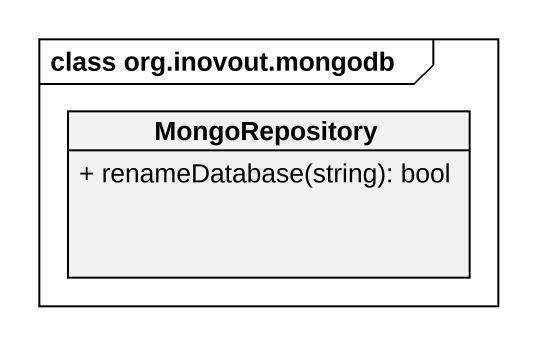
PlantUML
@startuml
mainframe class org.inovout.mongodb
hide circle
hide empty members
skinparam classAttributeIconSize 0
class MongoRepository {
  + renameDatabase(string): bool
}
@enduml
